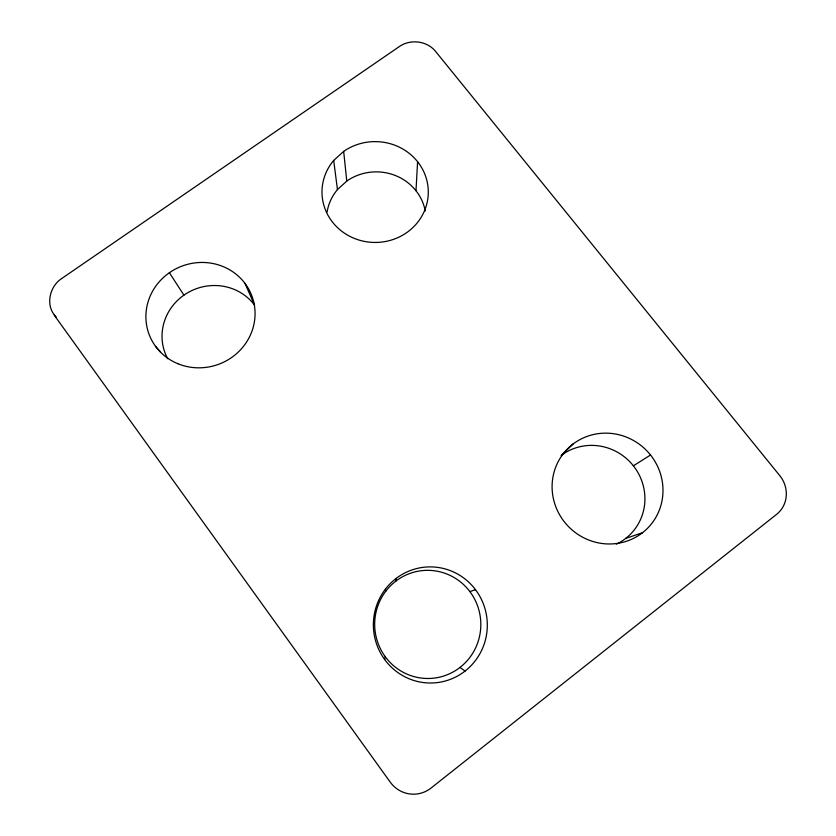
<?xml version="1.0" encoding="UTF-8"?>
<svg xmlns="http://www.w3.org/2000/svg" width="836" height="836" viewBox="0 0 836 836"><rect width="100%" height="100%" fill="white"/><g stroke="black" fill="none" stroke-linecap="round" stroke-linejoin="round"><path stroke-width="1.25" d="M415.994 190.765L417.592 161.735M395.961 581.041L396.222 578.366M384.696 659.573L385.239 656.688M561.991 454.68L573.057 444.041M327.095 211.989A49.752 47.401 0.3 0 1 337.451 189.594L346.773 181.078L343.669 151.389A53.149 50.411 0.4 0 1 427.269 182.217A53.149 50.411 0.4 0 1 362.51 240.998A53.149 50.411 0.4 0 1 333.7 160.439L343.669 151.389M633.385 465.819L650.533 455.014M625.736 538.405L642.55 532.689A56.357 54.497 44.4 0 0 627.282 437.468A56.357 54.497 44.4 0 0 552.795 495.539A56.357 54.497 44.4 0 0 642.55 532.689M469.863 591.595L475.506 589.693M460.04 667.41L465.025 671.089M54.256 315.193L390.203 782.088A30.326 29.124 -88.4 0 0 431.125 787.993L776.592 514.359A28.445 26.846 45.6 0 0 779.737 475.59L435.692 51.55C427.259 40.87 410.56 38.749 399.462 46.482L61.822 278.461C49.314 286.382 44.945 306.185 56.19 316.917M155.559 346.365L160.481 352.008M169.394 272.714L183.91 295.16M244.969 283.362L254.572 305.119A51.268 49.136 -20.4 0 0 186.48 293.467A51.268 49.136 -20.4 0 0 167.691 358.748M333.7 160.439L337.451 189.594M346.773 181.078A49.752 47.401 0.3 0 1 425.242 210.996M561.071 455.568A52.563 50.965 45.5 0 1 636.833 470.72A52.563 50.965 45.5 0 1 616.362 544.152M385.866 591.104A54.089 53.076 86.7 0 0 420.466 677.965A54.089 53.076 86.7 0 0 476.928 604.177A54.089 53.076 86.7 0 0 385.866 591.104M177.849 363.712A54.873 52.407 -19.8 0 0 254.813 308.526A54.873 52.407 -19.8 0 0 168.747 273.173A54.873 52.407 -19.8 0 0 177.849 363.712M385.365 589.192A58.06 56.963 86.1 0 0 422.535 682.437A58.06 56.963 86.1 0 0 483.114 603.216A58.06 56.963 86.1 0 0 385.365 589.192"/></g></svg>
